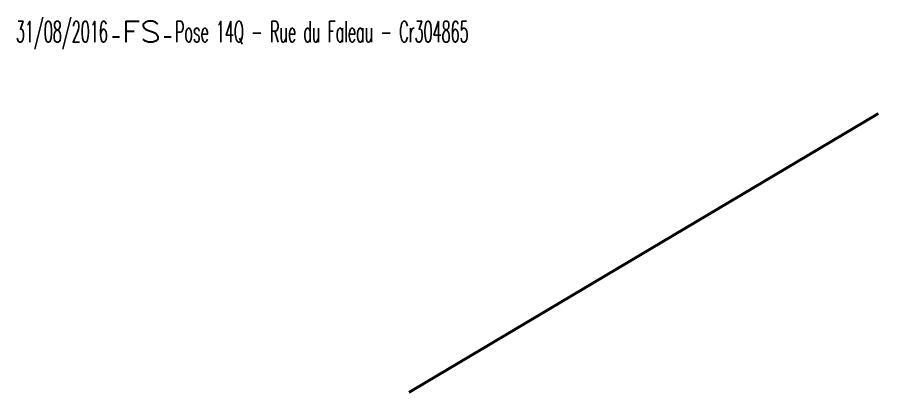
# Model space of a CAD drawing. Header units: millimetres. Extents: x 160285 to 161000, y 122000 to 122644.
# Drawn here: x 160938.6 to 161000.1, y 121999.9 to 122026.8 of the extents above; entities that cross this region are included whole.
import ezdxf
from ezdxf.enums import TextEntityAlignment as Align

# ---------------------------------------------------------------- set-up
doc = ezdxf.new("R2010")
doc.units = ezdxf.units.MM
doc.header["$MEASUREMENT"] = 0
doc.layers.get('0').update_dxf_attribs({"linetype": 'CONTINUOUS'})
doc.layers.add('S_100', color=5, linetype='CONTINUOUS')
doc.layers.add('S_910', color=7, linetype='CONTINUOUS')
doc.styles.get("Standard").update_dxf_attribs({"font": 'ROMANS.SHX'})

# ---------------------------------------------------------------- blocks, each defined once
blk = doc.blocks.new('GIS_MODF')
at = {"color": 0, "linetype": 'Continuous', "flags": 128}
for points in [[(-2.176, -0.406), (-1.676, -0.406)], [(1.519, -0.406), (2.019, -0.406)]]:
    blk.add_lwpolyline(points, dxfattribs=at)
at = {"color": 0, "linetype": 'Continuous'}
blk.add_attdef('DATE', text='', height=0.75, dxfattribs=at).set_placement((-2.502, -0.798), align=Align.RIGHT)
at = {"color": 0, "linetype": 'Continuous', "width": 3.542583}
blk.add_attdef('USER', text='', height=0.75, dxfattribs=at).set_placement((-1.507, -0.798), (1.276, -0.798), align=Align.FIT)
at = {"color": 0, "linetype": 'Continuous'}
blk.add_attdef('DESC', (2.289, -0.798), '', height=0.75, dxfattribs=at)

msp = doc.modelspace()

# ---------------------------------------------------------------- linework, layer by layer
at = {"layer": 'S_100', "const_width": 0.2}
msp.add_lwpolyline([(160966.512, 122000), (161000, 122019.917)], dxfattribs=at)

# ---------------------------------------------------------------- block references
at = {"layer": 'S_910', "color": 7}
ref = msp.add_blockref('GIS_MODF', (160947.523, 122025.808), dxfattribs=at)
ref.add_attrib('DATE', '31/08/2016', dxfattribs={"layer": '0', "color": 0, "linetype": 'Continuous', "height": 1.5, "width": 0.5}).set_placement((160945.021, 122025.01), align=Align.RIGHT)
ref.add_attrib('USER', 'FS', dxfattribs={"layer": '0', "color": 0, "linetype": 'Continuous', "height": 1.5, "width": 1.113383}).set_placement((160946.016, 122025.01), (160948.799, 122025.01), align=Align.FIT)
ref.add_attrib('DESC', 'Pose 14Q - Rue du Faleau - Cr304865', (160949.812, 122025.01), dxfattribs={"layer": '0', "color": 0, "linetype": 'Continuous', "height": 1.5, "width": 0.5})

doc.saveas('drawing.dxf')
